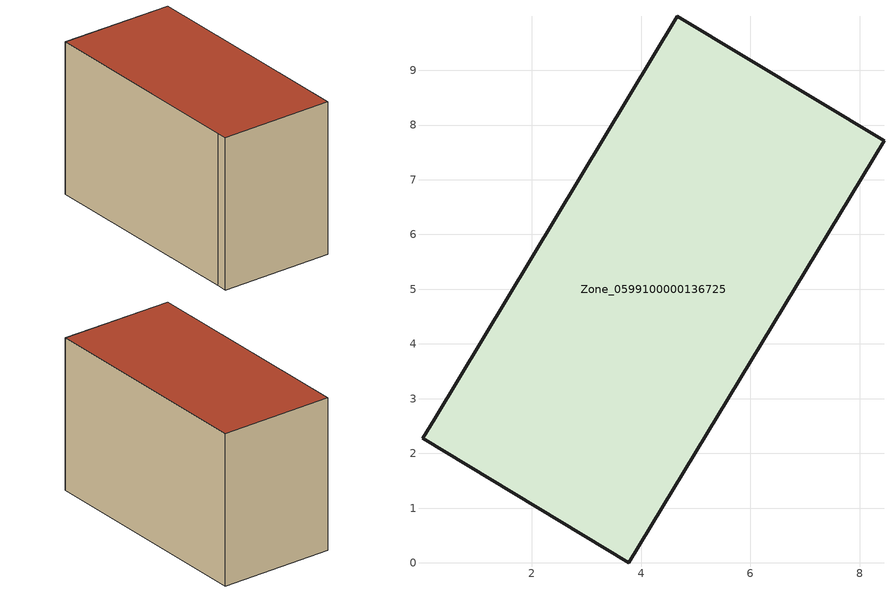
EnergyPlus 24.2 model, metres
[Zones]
Zone_0599100000136725
 floor ground (C_G): 0.23,2.63 4.66,9.99 8.44,7.71 3.78,0 0.01,2.27 z0
 wall outside (C_F): 3.78,0 8.44,7.71 4.66,9.99 0.23,2.63 0.01,2.27 3.78,0 z0:5.87
 roof outside (C_R): 4.66,9.99 0.23,2.63 0.01,2.27 3.78,0 8.44,7.71 z5.87
[BUILDING]
Pand.0599100000136725: North Axis=0; Terrain=City; Loads Convergence Tolerance Value=0.04; Temperature Convergence Tolerance Value=0.4; Solar Distribution=FullExterior; Maximum Number of Warmup Days=25; Minimum Number of Warmup Days=1
[Site:Location]
Rotterdam.The.Hague.AP_ZH_NLD Design_Conditions: Latitude=51.96; Longitude=4.45; Time Zone=1; Elevation=-4.5
[SITE:GROUNDTEMPERATURE:BUILDINGSURFACE]
18, 18, 18, 18, 18, 18, 18, 18, 18, 18, 18, 18
[MATERIAL] Thermal Absorptance=0.9; Solar Absorptance=0.7; Visible Absorptance=0.7
Name | Roughness | Thickness | Conductivity | Density | Specific Heat
G.TC.1946-1964 | MediumSmooth | 0.15 | 1 | 540 | 1210
F.TC.1946-1964 | Rough | 0.3 | 0.857143 | 1920 | 840
R.TC.1946-1964 | MediumRough | 0.2 | 0.235294 | 1500 | 1000
[CONSTRUCTION]
C_G: G.TC.1946-1964
C_F: F.TC.1946-1964
C_R: R.TC.1946-1964
[ZONE]
Zone_0599100000136725: Type=1; Multiplier=1; Ceiling Height=Autocalculate; Volume=Autocalculate; Floor Area=autocalculate; Part of Total Floor Area=Yes
[ZONEINFILTRATION:DESIGNFLOWRATE]
Infil_Zone_0599100000136725: Zone or ZoneList or Space or SpaceList=Zone_0599100000136725; Schedule=AlwaysOn; Design Flow Rate Calculation Method=Flow/Area; Flow Rate per Floor Area=0.003; Constant Term Coefficient=1; Temperature Term Coefficient=0; Velocity Term Coefficient=0; Velocity Squared Term Coefficient=0
[HVACTEMPLATE:ZONE:IDEALLOADSAIRSYSTEM]
Zone_0599100000136725: Maximum Heating Supply Air Temperature=50; Minimum Cooling Supply Air Temperature=13; Maximum Heating Supply Air Humidity Ratio=0.0156; Minimum Cooling Supply Air Humidity Ratio=0.0077; Heating Limit=NoLimit; Cooling Limit=NoLimit; Dehumidification Control Type=ConstantSensibleHeatRatio; Cooling Sensible Heat Ratio=0.7; Dehumidification Setpoint=60; Humidification Control Type=None; Humidification Setpoint=30; Outdoor Air Method=None; Outdoor Air Flow Rate per Person=0.00944; Outdoor Air Flow Rate per Zone Floor Area=0; Outdoor Air Flow Rate per Zone=0; Demand Controlled Ventilation Type=None; Outdoor Air Economizer Type=NoEconomizer; Heat Recovery Type=None; Sensible Heat Recovery Effectiveness=0.7; Latent Heat Recovery Effectiveness=0.65
[ZONECONTROL:THERMOSTAT]
ThermostatControl_Zone_0599100000136725: Zone or ZoneList=Zone_0599100000136725; Control Type Schedule=DualSetpointControlType; Control 1=Thermostat_Zone_0599100000136725; Temperature Difference Between Cutout And Setpoint=0
[THERMOSTATSETPOINT:DUALSETPOINT]
Thermostat_Zone_0599100000136725: Heating Setpoint Temperature Schedule=HeatingSetpoint_Zone_0599100000136725; Cooling Setpoint Temperature Schedule=CoolingSetpoint_Zone_0599100000136725
[SCHEDULE:COMPACT]
HeatingSetpoint_Zone_0599100000136725: Through: 12/31, For: AllDays, Until: 24:00, 21
CoolingSetpoint_Zone_0599100000136725: Through: 12/31, For: AllDays, Until: 24:00, 24
DualSetpointControlType: Through: 12/31, For: AllDays, Until: 24:00, 4
AlwaysOn: Through: 12/31, For: AllDays, Until: 24:00, 1
